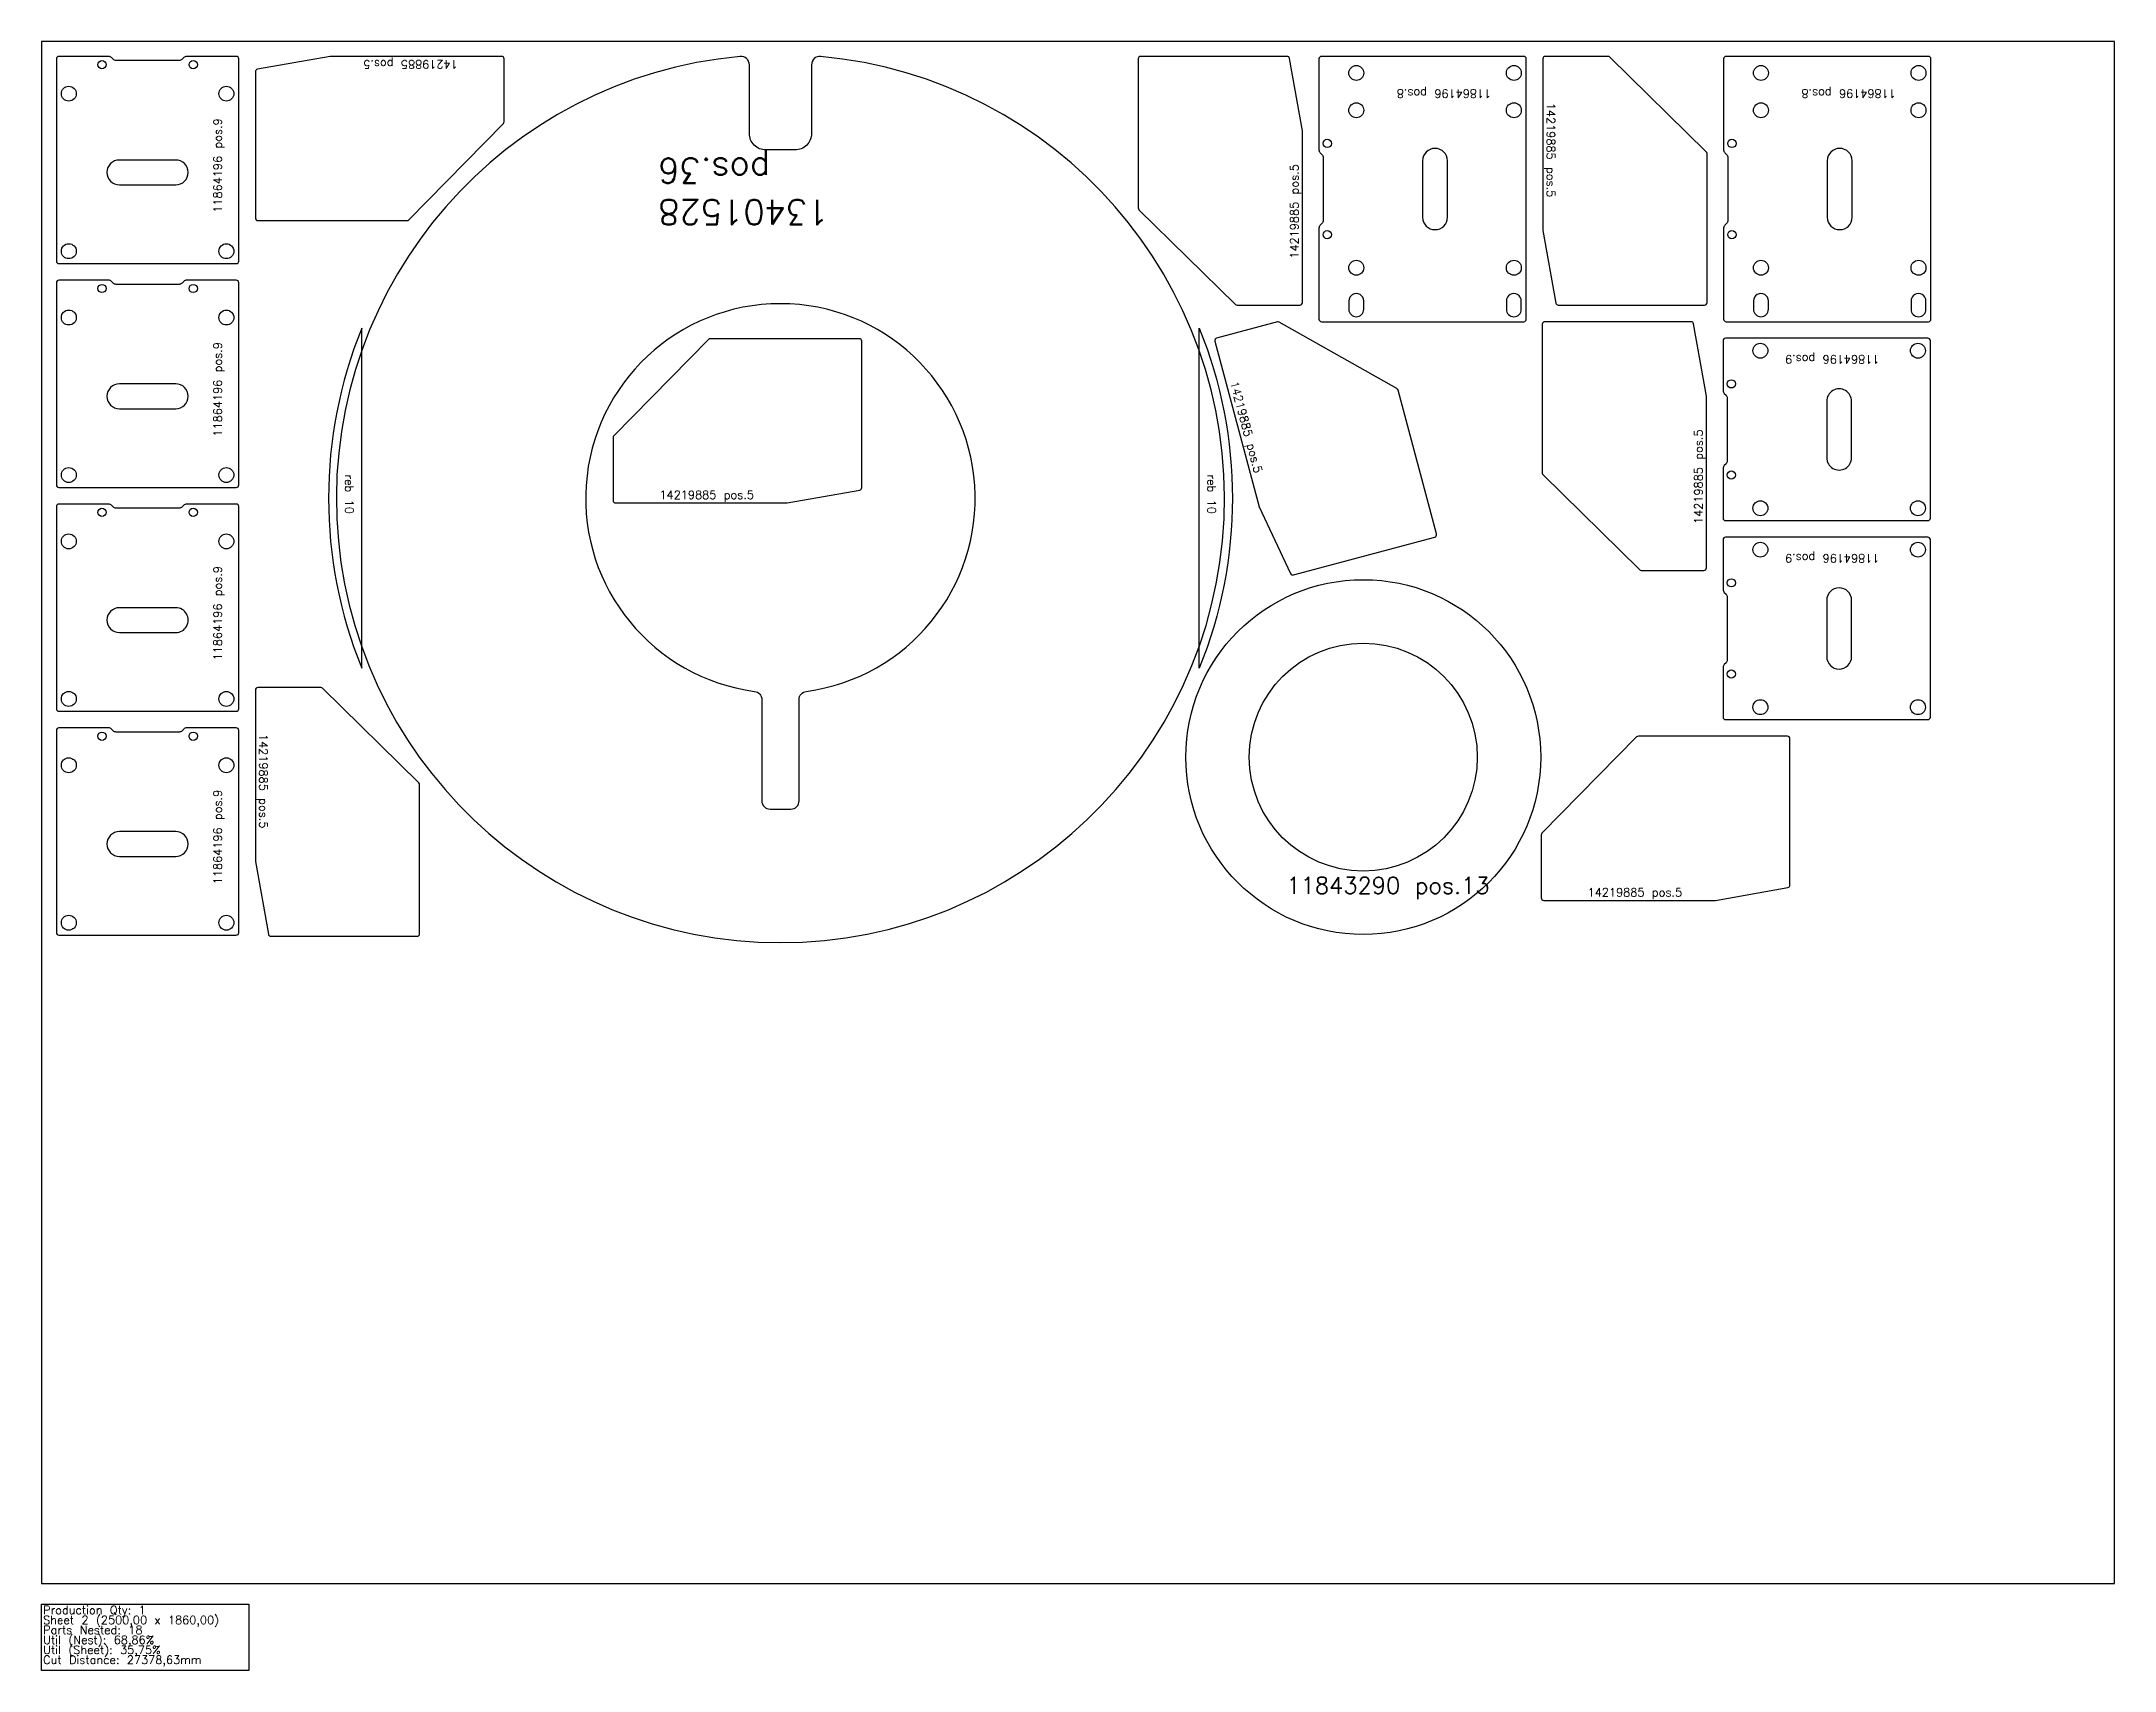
# Model space of a CAD drawing. Header units: millimetres. Extents: x 2625 to 5125, y -105 to 1860.
import ezdxf

# ---------------------------------------------------------------- set-up
doc = ezdxf.new("R2010")
doc.units = ezdxf.units.MM
for name, color, linetype in [('11843290', 7, 'Continuous'), ('11864196', 7, 'Continuous'), ('13401528', 7, 'Continuous'), ('14219885', 7, 'Continuous'), ('Rebaixo', 6, 'Continuous'), ('sheet', 24, 'Continuous'), ('Stats', 7, 'Continuous'), ('Texto', 7, 'Continuous')]:
    doc.layers.add(name, color=color, linetype=linetype)
doc.styles.get("Standard").update_dxf_attribs({"font": 'txt.shx'})

msp = doc.modelspace()

# ---------------------------------------------------------------- linework, layer by layer
at = {"layer": '11843290', "color": 231}
for radius in [214, 137.5]:
    msp.add_circle((4219, 996.8), radius, dxfattribs=at)
at = {"layer": '11864196', "color": 231}
for points in [[(2646, 1842, 0.414214), (2643, 1839), (2643, 1595, 0.414214), (2646, 1592), (2860, 1592, 0.414214), (2863, 1595), (2863, 1839, 0.414214), (2860, 1842), (2800.1, 1842, 0.198912), (2796.5, 1840.5), (2794.5, 1838.5, -0.198912), (2790.9, 1837), (2715.1, 1837, -0.198912), (2711.5, 1838.5), (2709.5, 1840.5, 0.198912), (2705.9, 1842)], [(4165.6, 1525, 0.414214), (4168.6, 1522), (4412.6, 1522, 0.414214), (4415.6, 1525), (4415.6, 1839, 0.414214), (4412.6, 1842), (4168.6, 1842, 0.414214), (4165.6, 1839), (4165.6, 1729.1, 0.198912), (4167.1, 1725.5), (4169.2, 1723.5, -0.198912), (4170.6, 1719.9), (4170.6, 1644.1, -0.198912), (4169.2, 1640.5), (4167.1, 1638.5, 0.198912), (4165.6, 1634.9)], [(4653.6, 1525, 0.414214), (4656.6, 1522), (4900.6, 1522, 0.414214), (4903.6, 1525), (4903.6, 1839, 0.414214), (4900.6, 1842), (4656.6, 1842, 0.414214), (4653.6, 1839), (4653.6, 1729.1, 0.198912), (4655.1, 1725.5), (4657.2, 1723.5, -0.198912), (4658.6, 1719.9), (4658.6, 1644.1, -0.198912), (4657.2, 1640.5), (4655.1, 1638.5, 0.198912), (4653.6, 1634.9)], [(4320.6, 1716, 0.999975), (4290.6, 1716), (4290.6, 1648, 0.99998), (4320.6, 1648)], [(4808.6, 1716, 0.999989), (4778.6, 1716), (4778.6, 1648, 0.999969), (4808.6, 1648)], [(2787, 1687, 0.999969), (2787, 1717), (2719, 1717, 0.999989), (2719, 1687)], [(2646, 1572, 0.414214), (2643, 1569), (2643, 1325, 0.414214), (2646, 1322), (2860, 1322, 0.414214), (2863, 1325), (2863, 1569, 0.414214), (2860, 1572), (2800.1, 1572, 0.198912), (2796.5, 1570.5), (2794.5, 1568.5, -0.198912), (2790.9, 1567), (2715.1, 1567, -0.198912), (2711.5, 1568.5), (2709.5, 1570.5, 0.198912), (2705.9, 1572)], [(4219.6, 1547, 1.00001), (4201.6, 1547), (4201.6, 1537, 0.99999), (4219.6, 1537)], [(4409.6, 1547, 1.00001), (4391.6, 1547), (4391.6, 1537, 0.99999), (4409.6, 1537)], [(4707.6, 1547, 1.00004), (4689.6, 1547), (4689.6, 1537, 0.99996), (4707.6, 1537)], [(4897.6, 1547, 1.000039), (4879.6, 1547), (4879.6, 1537, 0.99996), (4897.6, 1537)], [(4652.9, 1285, 0.414214), (4655.9, 1282), (4899.9, 1282, 0.414214), (4902.9, 1285), (4902.9, 1499, 0.414214), (4899.9, 1502), (4655.9, 1502, 0.414214), (4652.9, 1499), (4652.9, 1439.1, 0.198912), (4654.4, 1435.5), (4656.5, 1433.5, -0.198912), (4657.9, 1429.9), (4657.9, 1354.1, -0.198912), (4656.5, 1350.5), (4654.4, 1348.5, 0.198912), (4652.9, 1344.9)], [(2787, 1417, 0.999977), (2787, 1447), (2719, 1447, 0.999993), (2719, 1417)], [(4807.9, 1426, 1.000007), (4777.9, 1426), (4777.9, 1358, 1.000001), (4807.9, 1358)], [(2646, 1302, 0.414214), (2643, 1299), (2643, 1055, 0.414214), (2646, 1052), (2860, 1052, 0.414214), (2863, 1055), (2863, 1299, 0.414214), (2860, 1302), (2800.1, 1302, 0.198912), (2796.5, 1300.5), (2794.5, 1298.5, -0.198912), (2790.9, 1297), (2715.1, 1297, -0.198912), (2711.5, 1298.5), (2709.5, 1300.5, 0.198912), (2705.9, 1302)], [(4652.9, 1045, 0.414214), (4655.9, 1042), (4899.9, 1042, 0.414214), (4902.9, 1045), (4902.9, 1259, 0.414214), (4899.9, 1262), (4655.9, 1262, 0.414214), (4652.9, 1259), (4652.9, 1199.1, 0.198912), (4654.4, 1195.5), (4656.5, 1193.5, -0.198912), (4657.9, 1189.9), (4657.9, 1114.1, -0.198912), (4656.5, 1110.5), (4654.4, 1108.5, 0.198912), (4652.9, 1104.9)], [(4807.9, 1186, 0.99997), (4777.9, 1186), (4777.9, 1118, 0.99999), (4807.9, 1118)], [(2787, 1147, 1.000005), (2787, 1177), (2719, 1177, 0.999995), (2719, 1147)], [(2646, 1032, 0.414214), (2643, 1029), (2643, 785, 0.414214), (2646, 782), (2860, 782, 0.414214), (2863, 785), (2863, 1029, 0.414214), (2860, 1032), (2800.1, 1032, 0.198912), (2796.5, 1030.5), (2794.5, 1028.5, -0.198912), (2790.9, 1027), (2715.1, 1027, -0.198912), (2711.5, 1028.5), (2709.5, 1030.5, 0.198912), (2705.9, 1032)], [(2787, 877, 0.999969), (2787, 907), (2719, 907, 0.999988), (2719, 877)]]:
    msp.add_lwpolyline(points, format="xyb", close=True, dxfattribs=at)
for centre, radius in [((2698, 1832), 5), ((2808, 1832), 5), ((4210.6, 1822), 9), ((4400.6, 1822), 9), ((4698.6, 1822), 9), ((4888.6, 1822), 9), ((2658, 1797), 9), ((2848, 1797), 9), ((4210.6, 1777), 9), ((4400.6, 1777), 9), ((4698.6, 1777), 9), ((4888.6, 1777), 9), ((4175.6, 1737), 5), ((4663.6, 1737), 5), ((4175.6, 1627), 5), ((4663.6, 1627), 5), ((2658, 1607), 9), ((2848, 1607), 9), ((4210.6, 1587), 9), ((4400.6, 1587), 9), ((4698.6, 1587), 9), ((4888.6, 1587), 9), ((2698, 1562), 5), ((2808, 1562), 5), ((2658, 1527), 9), ((2848, 1527), 9), ((4697.9, 1487), 9), ((4887.9, 1487), 9), ((4662.9, 1447), 5), ((2658, 1337), 9), ((2848, 1337), 9), ((4662.9, 1337), 5), ((4697.9, 1297), 9), ((4887.9, 1297), 9), ((2698, 1292), 5), ((2808, 1292), 5), ((2658, 1257), 9), ((2848, 1257), 9), ((4697.9, 1247), 9), ((4887.9, 1247), 9), ((4662.9, 1207), 5), ((4662.9, 1097), 5), ((2658, 1067), 9), ((2848, 1067), 9), ((4697.9, 1057), 9), ((4887.9, 1057), 9), ((2698, 1022), 5), ((2808, 1022), 5), ((2658, 987), 9), ((2848, 987), 9), ((2658, 797), 9), ((2848, 797), 9)]:
    msp.add_circle(centre, radius, dxfattribs=at)
at = {"layer": '13401528', "color": 2}
for points in [[(3564.6, 1841.9, 0.441006), (3553.7, 1831.9), (3553.7, 1749.1, -0.414214), (3533.7, 1729.1), (3498.7, 1729.1, -0.414214), (3478.7, 1749.1), (3478.7, 1831.9, 0.441006), (3467.7, 1841.9, 22.059932)], [(3485, 1076.1, -0.375761), (3493.7, 1066.2), (3493.7, 944.1, 0.414214), (3503.7, 934.1), (3528.7, 934.1, 0.414214), (3538.7, 944.1), (3538.7, 1066.2, -0.375761), (3547.3, 1076.1, 15.010302)]]:
    msp.add_lwpolyline(points, format="xyb", close=True, dxfattribs=at)
at = {"layer": '14219885', "color": 231}
for points in [[(2973, 1842), (2885.5, 1826.4, 0.363572), (2883, 1823.5), (2883, 1647, 0.414214), (2886, 1644), (3065.7, 1644, 0.201135), (3067.9, 1644.9), (3182.1, 1761.1, 0.196692), (3183, 1763.2), (3183, 1839, 0.414214), (3180, 1842)], [(4145.6, 1752), (4130.1, 1839.5, 0.363572), (4127.1, 1842), (3950.6, 1842, 0.414214), (3947.6, 1839), (3947.6, 1659.3, 0.201135), (3948.5, 1657.1), (4064.8, 1542.9, 0.196692), (4066.9, 1542), (4142.6, 1542, 0.414214), (4145.6, 1545)], [(4435.6, 1632), (4451.2, 1544.5, 0.363572), (4454.2, 1542), (4630.6, 1542, 0.414214), (4633.6, 1545), (4633.6, 1724.7, 0.201135), (4632.7, 1726.9), (4516.5, 1841.1, 0.196692), (4514.4, 1842), (4438.6, 1842, 0.414214), (4435.6, 1839)], [(3524.3, 1303.4), (3611.8, 1318.9, 0.363572), (3614.3, 1321.9), (3614.3, 1498.4, 0.414214), (3611.3, 1501.4), (3431.5, 1501.4, 0.201135), (3429.4, 1500.5), (3315.1, 1384.3, 0.196692), (3314.3, 1382.2), (3314.3, 1306.4, 0.414214), (3317.3, 1303.4)], [(4093.6, 1298.7), (4131.3, 1218.1, 0.363572), (4134.8, 1216.5), (4305.3, 1262.2, 0.414214), (4307.4, 1265.9), (4260.9, 1439.5, 0.201135), (4259.5, 1441.3), (4117.6, 1521.6, 0.196692), (4115.4, 1521.9), (4042.2, 1502.3, 0.414214), (4040.1, 1498.6)], [(4632.9, 1432), (4617.4, 1519.5, 0.363572), (4614.4, 1522), (4437.9, 1522, 0.414214), (4434.9, 1519), (4434.9, 1339.3, 0.201135), (4435.8, 1337.1), (4552.1, 1222.9, 0.196692), (4554.2, 1222), (4629.9, 1222, 0.414214), (4632.9, 1225)], [(2883, 870.7), (2898.6, 783.2, 0.363572), (2901.5, 780.7), (3078, 780.7, 0.414214), (3081, 783.7), (3081, 963.5, 0.201135), (3080.1, 965.6), (2963.9, 1079.9, 0.196692), (2961.8, 1080.7), (2886, 1080.7, 0.414214), (2883, 1077.7)], [(4643.6, 824), (4731.1, 839.6, 0.363572), (4733.6, 842.5), (4733.6, 1019, 0.414214), (4730.6, 1022), (4550.9, 1022, 0.201135), (4548.7, 1021.1), (4434.5, 904.9, 0.196692), (4433.6, 902.8), (4433.6, 827, 0.414214), (4436.6, 824)]]:
    msp.add_lwpolyline(points, format="xyb", close=True, dxfattribs=at)
at = {"layer": 'Rebaixo', "color": 2}
for points in [[(3011.2, 1104.1), (3011.2, 1514, 0.19518)], [(4021.2, 1104.1), (4021.2, 1514, -0.19518)]]:
    msp.add_lwpolyline(points, format="xyb", close=True, dxfattribs=at)
at = {"layer": 'sheet', "color": 7}
msp.add_lwpolyline([(2625, 0), (5125, 0), (5125, 1860), (2625, 1860)], close=True, dxfattribs=at)
at = {"layer": 'Stats', "color": 151}
msp.add_lwpolyline([(2625, -25), (2875, -25), (2875, -105), (2625, -105), (2625, -25)], close=True, dxfattribs=at)

# ---------------------------------------------------------------- texts
at = {"layer": 'Rebaixo', "color": 2, "char_height": 10, "rotation": 270}
for insert, attachment_point in [((3001.2, 1337.6), 1), ((4031.1, 1337.6), 7)]:
    msp.add_mtext_dynamic_manual_height_columns('reb 10', width=90.975, gutter_width=12.5, heights=[0], dxfattribs=dict(at, insert=insert, attachment_point=attachment_point))
at = {"layer": 'Stats', "color": 60}
for s, p in [('Sheet 2 (2500,00 x 1860,00)', (2627, -49)), ('Production Qty: 1', (2627, -37)), ('Parts Nested: 18', (2627, -61)), ('Util (Nest): 68,86%', (2627, -73)), ('Util (Sheet): 35,75%', (2627, -85)), ('Cut Distance: 27378,63mm', (2627, -97))]:
    msp.add_text(s, height=10, dxfattribs=at).set_placement(p)
at = {"layer": 'Texto', "color": 231, "char_height": 10, "attachment_point": 1}
for s, insert, width, rotation in [('14219885 pos.5', (3127, 1827.3), 277.851, 180), ('11864196 pos.8', (4373.3, 1792), 149.184, 180), ('11864196 pos.8', (4861.3, 1792), 149.184, 180), ('14219885 pos.5', (4450.3, 1786), 277.851, 270), ('11864196 pos.9', (2832.5, 1653.4), 149.184, 90), ('14219885 pos.5', (4130.9, 1598), 277.851, 90), ('11864196 pos.9', (2832.5, 1383.4), 149.184, 90), ('11864196 pos.9', (4841.5, 1471.5), 149.184, 180), ('14219885 pos.5', (4068, 1451.2), 277.851, 285), ('14219885 pos.5', (4618.2, 1278), 277.851, 90), ('11864196 pos.9', (2832.5, 1113.4), 149.184, 90), ('11864196 pos.9', (4841.5, 1231.5), 149.184, 180), ('14219885 pos.5', (2897.7, 1024.7), 277.851, 270), ('11864196 pos.9', (2832.5, 843.4), 149.184, 90)]:
    msp.add_mtext(s, dxfattribs=dict(at, insert=insert, width=width, rotation=rotation))
at = {"layer": 'Texto', "color": 2, "insert": (3368.7, 1639.1), "char_height": 30, "width": 323.315, "attachment_point": 3, "rotation": 180}
msp.add_mtext('13401528 pos.36', dxfattribs=at)
at = {"layer": 'Texto', "color": 231, "attachment_point": 1}
for s, insert, char_height, width in [('14219885 pos.5', (3370.3, 1318.1), 10, 277.851), ('11843290 pos.13', (4126.4, 852), 20, 287.04), ('14219885 pos.5', (4489.6, 838.7), 10, 277.851)]:
    msp.add_mtext(s, dxfattribs=dict(at, insert=insert, char_height=char_height, width=width))

doc.saveas('drawing.dxf')
